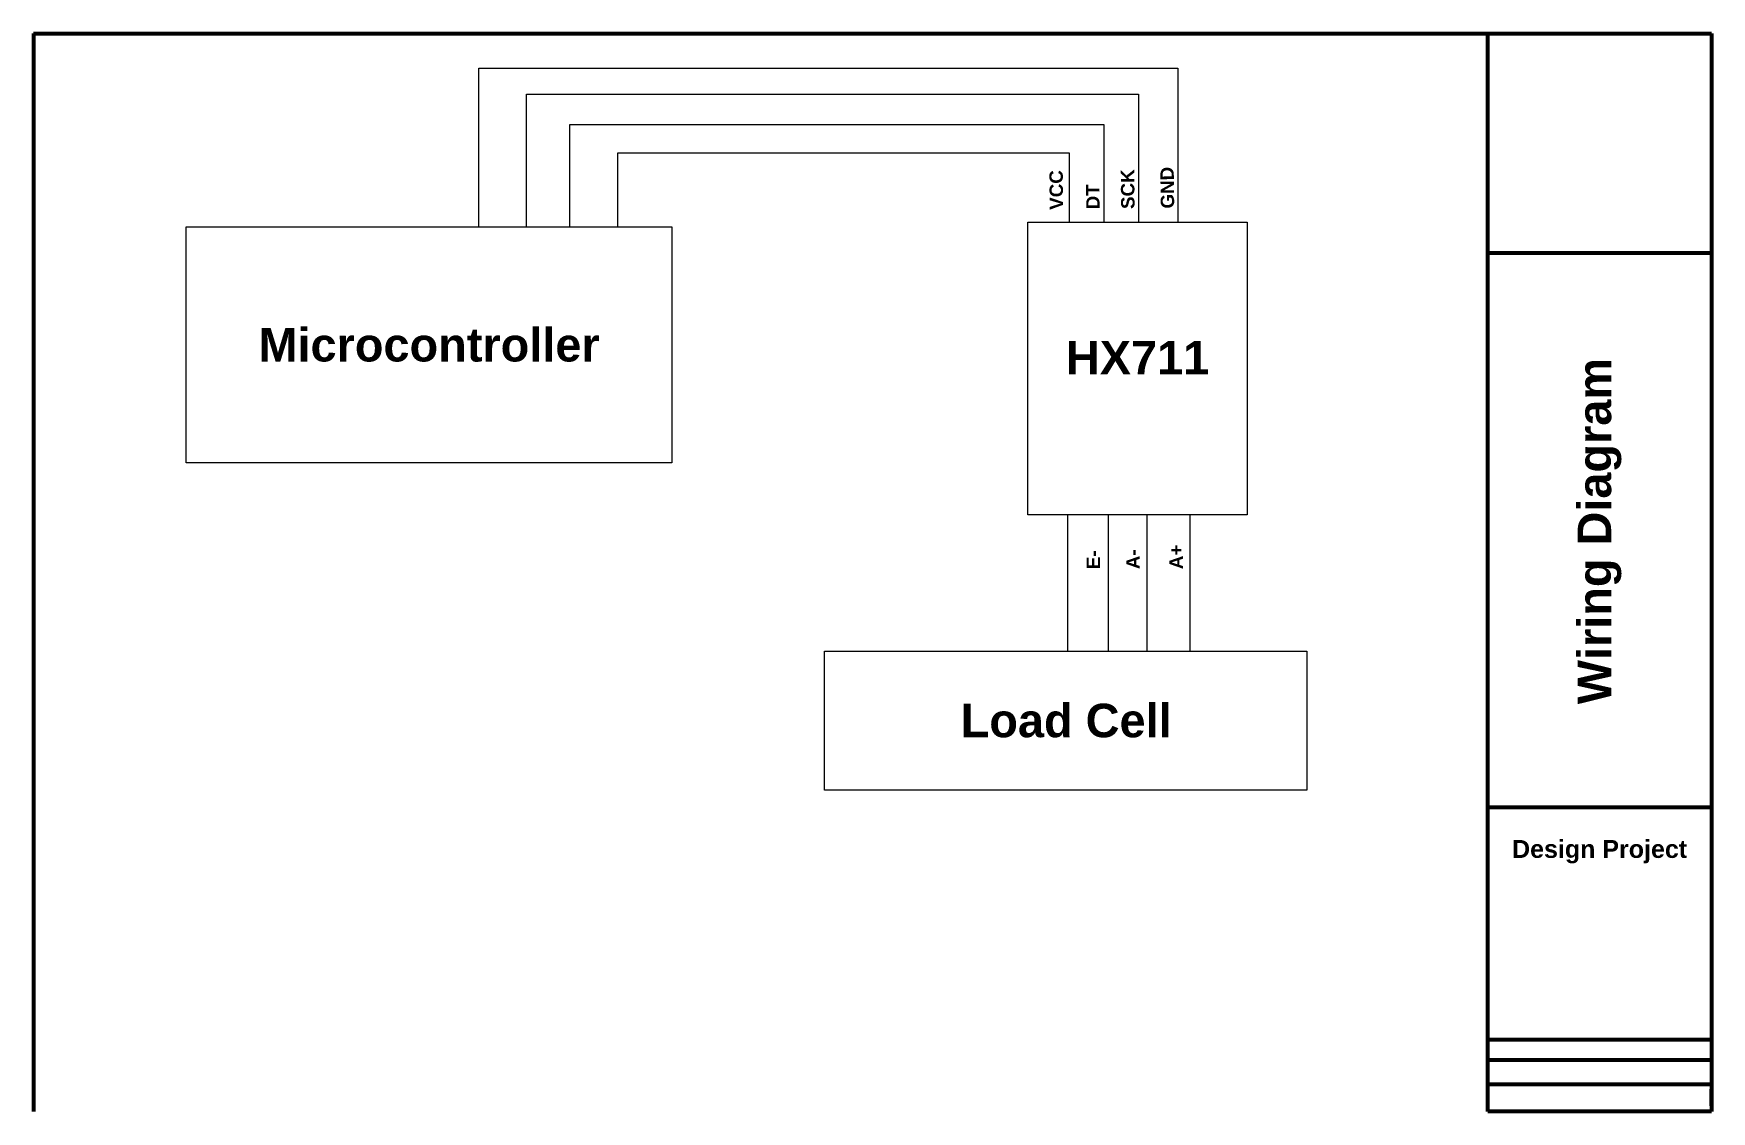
# Paper-space layout 'Layout1' of a CAD drawing. Extents: x 0 to 37.5, y 0 to 24.1.
import ezdxf

# ---------------------------------------------------------------- set-up
doc = ezdxf.new("R2010")
doc.units = 0
doc.header["$MEASUREMENT"] = 0
doc.layers.get('0').update_dxf_attribs({"linetype": 'CONTINUOUS'})
doc.layers.add('TB', color=7, linetype='CONTINUOUS')
doc.layers.add('TITLE_BLOCK', color=7, linetype='CONTINUOUS')
doc.styles.add('WAG30', font='Arial Bold.ttf', dxfattribs={"height": 0.3})
doc.styles.add('WAG40', font='Arial Bold.ttf', dxfattribs={"height": 0.4})

psp = doc.layouts.get("Layout1")

# ---------------------------------------------------------------- linework, layer by layer
for p, q in [((9.952, 19.775), (9.952, 23.326)), ((9.952, 23.326), (25.571, 23.326)), ((25.571, 23.326), (25.571, 19.884)), ((24.026, 10.293), (24.026, 13.338))]:
    psp.add_line(p, q)
at = {"color": 30}
for p, q in [((11.019, 19.775), (11.019, 22.745)), ((11.019, 22.745), (24.698, 22.745)), ((24.698, 22.745), (24.698, 19.884))]:
    psp.add_line(p, q, dxfattribs=at)
at = {"color": 5}
for p, q in [((11.989, 19.775), (11.989, 22.066)), ((11.989, 22.066), (23.922, 22.066)), ((23.922, 22.066), (23.922, 19.884))]:
    psp.add_line(p, q, dxfattribs=at)
at = {"color": 1}
for p, q in [((13.056, 19.775), (13.056, 21.435)), ((13.056, 21.435), (23.146, 21.435)), ((23.146, 21.435), (23.146, 19.884)), ((23.115, 10.293), (23.115, 13.338))]:
    psp.add_line(p, q, dxfattribs=at)
at = {"color": 2}
psp.add_line((24.888, 10.293), (24.888, 13.338), dxfattribs=at)
at = {"color": 3}
psp.add_line((25.846, 10.293), (25.846, 13.338), dxfattribs=at)
for points in [[(22.224, 19.884), (27.124, 19.884), (27.124, 13.338), (22.224, 13.338)], [(3.41, 19.775), (14.268, 19.775), (14.268, 14.499), (3.41, 14.499)], [(17.675, 10.293), (28.454, 10.293), (28.454, 7.18), (17.675, 7.18)]]:
    psp.add_lwpolyline(points, close=True)
at = {"layer": 'TB', "lineweight": 100}
for p, q in [((0, 24.1), (32.5, 24.1)), ((0, 24.1), (0, 0)), ((32.5, 0), (32.5, 24.1)), ((32.5, 20.5), (32.5, 20.875)), ((37.5, 1.15), (32.5, 1.15)), ((37.5, 0.6), (32.5, 0.6)), ((37.5, 0.125), (37.5, 0.5))]:
    psp.add_line(p, q, dxfattribs=at)
at = {"layer": 'TB', "linetype": 'Continuous', "lineweight": 100}
for p, q in [((32.5, 24.1), (37.5, 24.1)), ((37.5, 24.1), (37.5, 0)), ((32.5, 19.2), (37.5, 19.2)), ((32.5, 6.8), (37.5, 6.8)), ((37.5, 0), (32.5, 0))]:
    psp.add_line(p, q, dxfattribs=at)
at = {"layer": 'TITLE_BLOCK', "linetype": 'Continuous', "lineweight": 100}
psp.add_line((37.5, 1.6), (32.5, 1.6), dxfattribs=at)

# ---------------------------------------------------------------- texts
at = {"char_height": 0.3, "attachment_point": 1, "style": 'WAG30'}
for s, heights, insert, rotation in [('VCC', [0], (22.712, 20.158), 90.6439), ('SCK', [0], (24.308, 20.176), 90.6439), ('GND', [0], (25.193, 20.186), 90.6439), ('DT', [0], (23.528, 20.168), 90.6439), ('E-', [0.31], (23.535, 12.125), 90), ('A-', [0], (24.422, 12.125), 90), ('A+', [0], (25.387, 12.125), 90)]:
    psp.add_mtext_dynamic_manual_height_columns(s, width=1.16849, gutter_width=0.6, heights=heights, dxfattribs=dict(at, insert=insert, rotation=rotation))
at = {"layer": 'TITLE_BLOCK', "lineweight": 100, "attachment_point": 5}
for s, insert, char_height, width, style in [('Microcontroller', (8.839, 17.137), 0.75, 10.85792, 'WAG30'), ('HX711', (24.674, 16.853), 0.75, 4.89925, 'WAG30'), ('Load Cell', (23.078, 8.736), 0.75, 10.75244, 'WAG30'), ('Design Project', (35, 5.807), 0.4, 5, 'WAG40')]:
    psp.add_mtext(s, dxfattribs=dict(at, insert=insert, char_height=char_height, width=width, style=style))
at = {"layer": 'TITLE_BLOCK', "lineweight": 100, "insert": (35, 12.975), "char_height": 0.75, "width": 12.35, "attachment_point": 5, "rotation": 90, "style": 'WAG30'}
psp.add_mtext('Wiring Diagram', dxfattribs=at)

doc.saveas('drawing.dxf')
